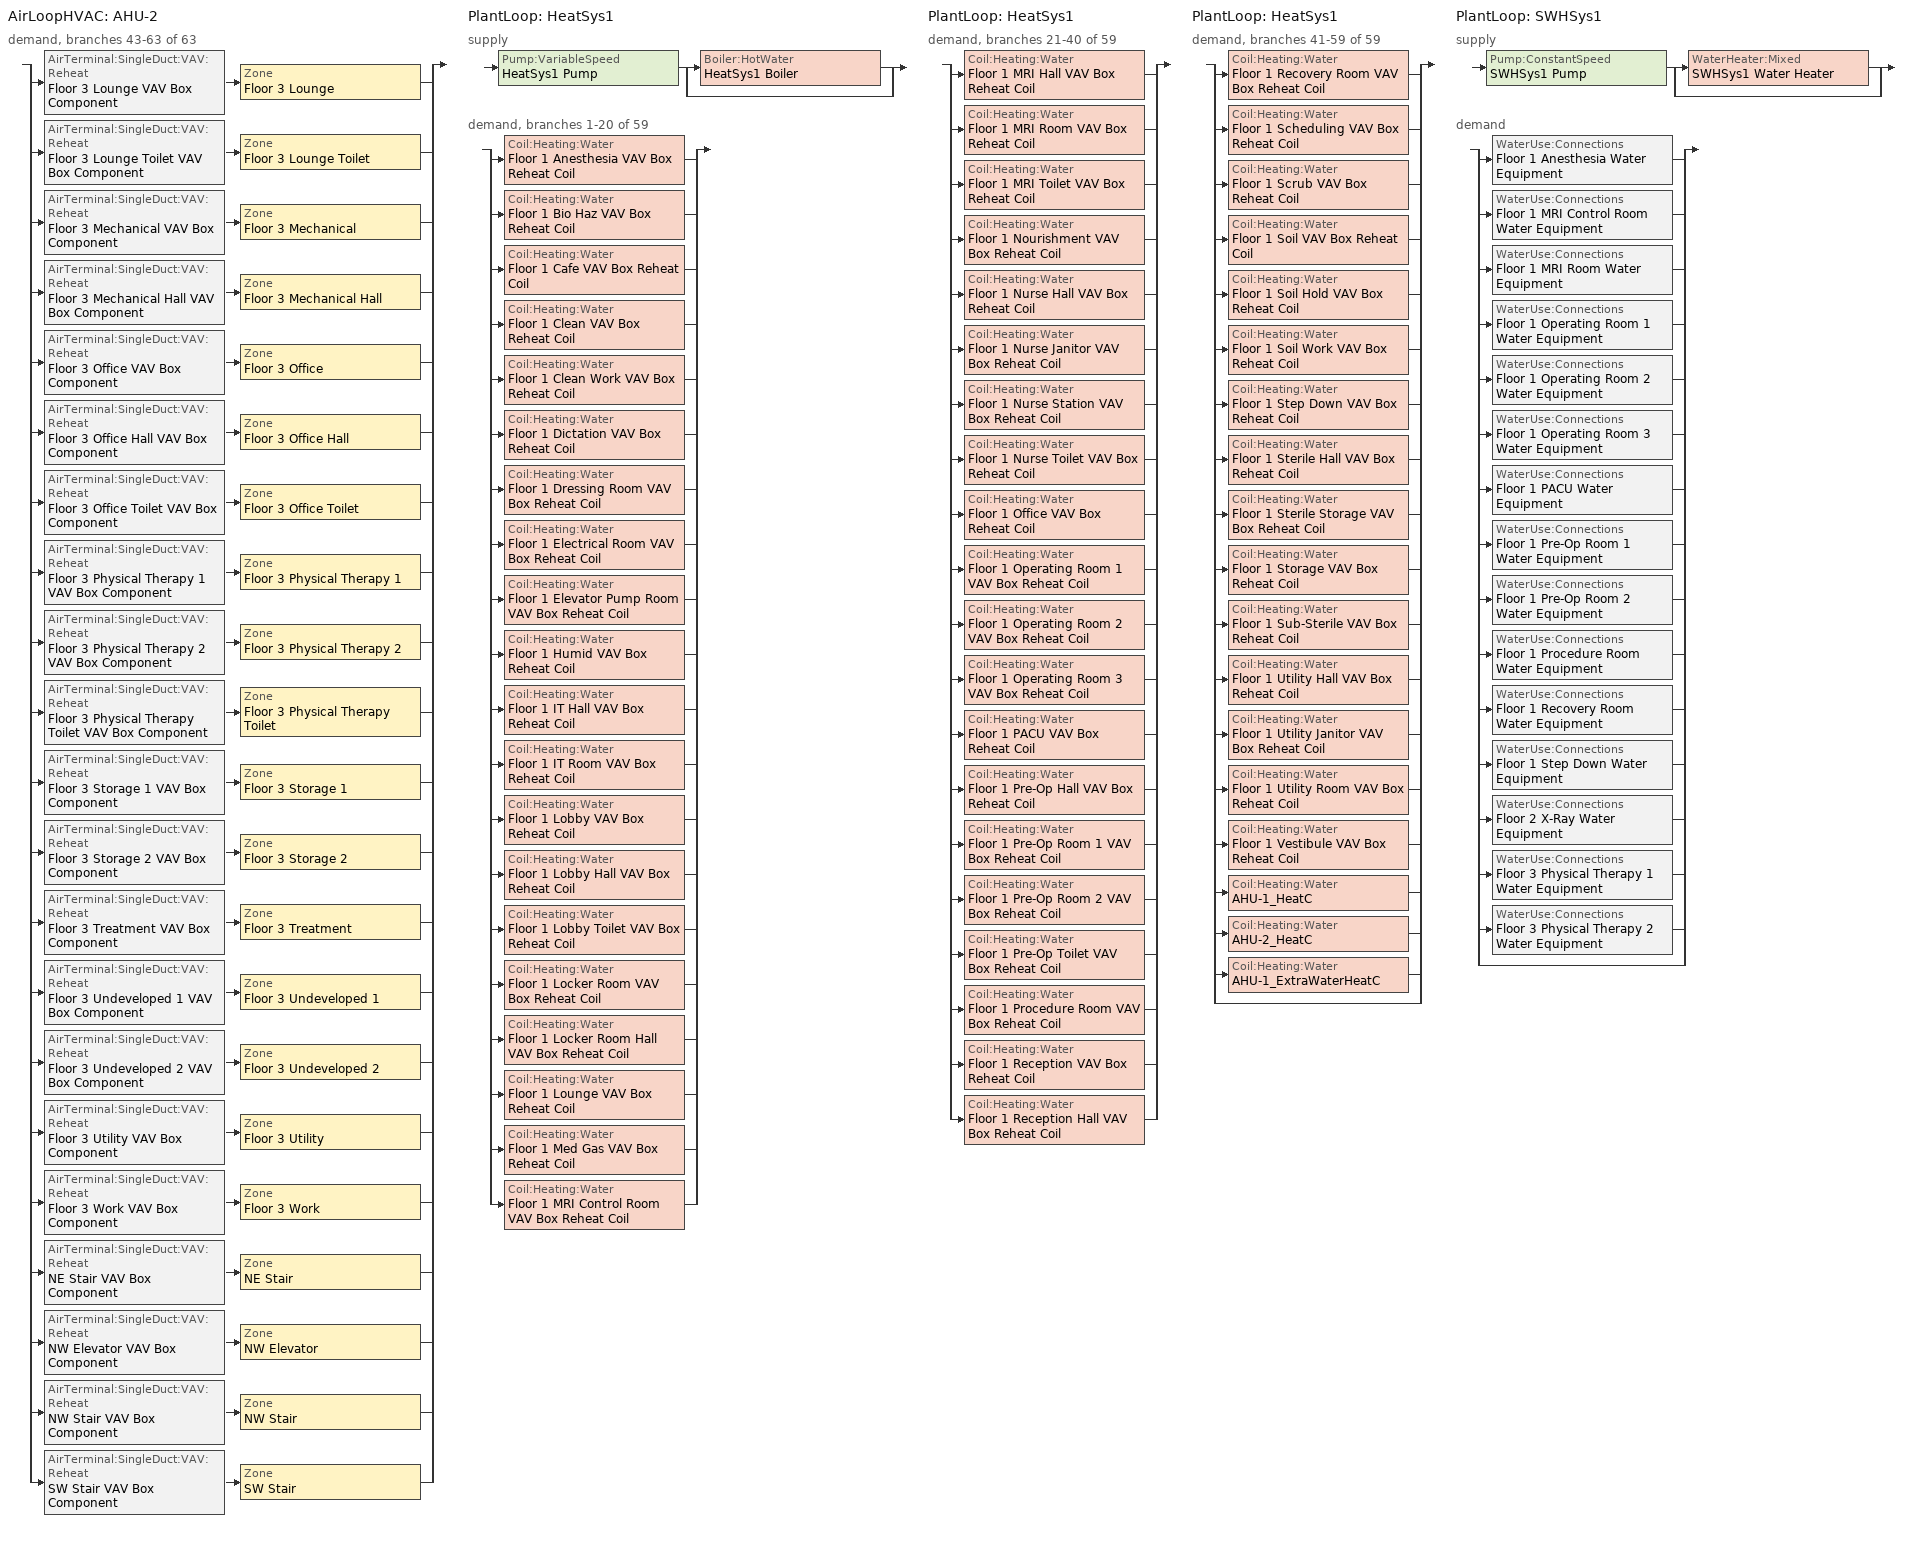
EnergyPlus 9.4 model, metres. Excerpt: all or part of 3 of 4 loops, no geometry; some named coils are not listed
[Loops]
AirLoopHVAC 'AHU-2'
 demand, branches 43-63 of 63: split
  | AirTerminal:SingleDuct:VAV:Reheat 'Floor 3 Lounge VAV Box Component' > Zone 'Floor 3 Lounge'
  | AirTerminal:SingleDuct:VAV:Reheat 'Floor 3 Lounge Toilet VAV Box Component' > Zone 'Floor 3 Lounge Toilet'
  | AirTerminal:SingleDuct:VAV:Reheat 'Floor 3 Mechanical VAV Box Component' > Zone 'Floor 3 Mechanical'
  | AirTerminal:SingleDuct:VAV:Reheat 'Floor 3 Mechanical Hall VAV Box Component' > Zone 'Floor 3 Mechanical Hall'
  | AirTerminal:SingleDuct:VAV:Reheat 'Floor 3 Office VAV Box Component' > Zone 'Floor 3 Office'
  | AirTerminal:SingleDuct:VAV:Reheat 'Floor 3 Office Hall VAV Box Component' > Zone 'Floor 3 Office Hall'
  | AirTerminal:SingleDuct:VAV:Reheat 'Floor 3 Office Toilet VAV Box Component' > Zone 'Floor 3 Office Toilet'
  | AirTerminal:SingleDuct:VAV:Reheat 'Floor 3 Physical Therapy 1 VAV Box Component' > Zone 'Floor 3 Physical Therapy 1'
  | AirTerminal:SingleDuct:VAV:Reheat 'Floor 3 Physical Therapy 2 VAV Box Component' > Zone 'Floor 3 Physical Therapy 2'
  | AirTerminal:SingleDuct:VAV:Reheat 'Floor 3 Physical Therapy Toilet VAV Box Component' > Zone 'Floor 3 Physical Therapy Toilet'
  | AirTerminal:SingleDuct:VAV:Reheat 'Floor 3 Storage 1 VAV Box Component' > Zone 'Floor 3 Storage 1'
  | AirTerminal:SingleDuct:VAV:Reheat 'Floor 3 Storage 2 VAV Box Component' > Zone 'Floor 3 Storage 2'
  | AirTerminal:SingleDuct:VAV:Reheat 'Floor 3 Treatment VAV Box Component' > Zone 'Floor 3 Treatment'
  | AirTerminal:SingleDuct:VAV:Reheat 'Floor 3 Undeveloped 1 VAV Box Component' > Zone 'Floor 3 Undeveloped 1'
  | AirTerminal:SingleDuct:VAV:Reheat 'Floor 3 Undeveloped 2 VAV Box Component' > Zone 'Floor 3 Undeveloped 2'
  | AirTerminal:SingleDuct:VAV:Reheat 'Floor 3 Utility VAV Box Component' > Zone 'Floor 3 Utility'
  | AirTerminal:SingleDuct:VAV:Reheat 'Floor 3 Work VAV Box Component' > Zone 'Floor 3 Work'
  | AirTerminal:SingleDuct:VAV:Reheat 'NE Stair VAV Box Component' > Zone 'NE Stair'
  | AirTerminal:SingleDuct:VAV:Reheat 'NW Elevator VAV Box Component' > Zone 'NW Elevator'
  | AirTerminal:SingleDuct:VAV:Reheat 'NW Stair VAV Box Component' > Zone 'NW Stair'
  | AirTerminal:SingleDuct:VAV:Reheat 'SW Stair VAV Box Component' > Zone 'SW Stair'
PlantLoop 'HeatSys1'
 supply: Pump:VariableSpeed 'HeatSys1 Pump' > split
  | Boiler:HotWater 'HeatSys1 Boiler'
  | bypass
 demand, branches 1-20 of 59: split
  | Coil:Heating:Water 'Floor 1 Anesthesia VAV Box Reheat Coil'
  | Coil:Heating:Water 'Floor 1 Bio Haz VAV Box Reheat Coil'
  | Coil:Heating:Water 'Floor 1 Cafe VAV Box Reheat Coil'
  | Coil:Heating:Water 'Floor 1 Clean VAV Box Reheat Coil'
  | Coil:Heating:Water 'Floor 1 Clean Work VAV Box Reheat Coil'
  | Coil:Heating:Water 'Floor 1 Dictation VAV Box Reheat Coil'
  | Coil:Heating:Water 'Floor 1 Dressing Room VAV Box Reheat Coil'
  | Coil:Heating:Water 'Floor 1 Electrical Room VAV Box Reheat Coil'
  | Coil:Heating:Water 'Floor 1 Elevator Pump Room VAV Box Reheat Coil'
  | Coil:Heating:Water 'Floor 1 Humid VAV Box Reheat Coil'
  | Coil:Heating:Water 'Floor 1 IT Hall VAV Box Reheat Coil'
  | Coil:Heating:Water 'Floor 1 IT Room VAV Box Reheat Coil'
  | Coil:Heating:Water 'Floor 1 Lobby VAV Box Reheat Coil'
  | Coil:Heating:Water 'Floor 1 Lobby Hall VAV Box Reheat Coil'
  | Coil:Heating:Water 'Floor 1 Lobby Toilet VAV Box Reheat Coil'
  | Coil:Heating:Water 'Floor 1 Locker Room VAV Box Reheat Coil'
  | Coil:Heating:Water 'Floor 1 Locker Room Hall VAV Box Reheat Coil'
  | Coil:Heating:Water 'Floor 1 Lounge VAV Box Reheat Coil'
  | Coil:Heating:Water 'Floor 1 Med Gas VAV Box Reheat Coil'
  | Coil:Heating:Water 'Floor 1 MRI Control Room VAV Box Reheat Coil'
PlantLoop 'HeatSys1'
 demand, branches 21-40 of 59: split
  | Coil:Heating:Water 'Floor 1 MRI Hall VAV Box Reheat Coil'
  | Coil:Heating:Water 'Floor 1 MRI Room VAV Box Reheat Coil'
  | Coil:Heating:Water 'Floor 1 MRI Toilet VAV Box Reheat Coil'
  | Coil:Heating:Water 'Floor 1 Nourishment VAV Box Reheat Coil'
  | Coil:Heating:Water 'Floor 1 Nurse Hall VAV Box Reheat Coil'
  | Coil:Heating:Water 'Floor 1 Nurse Janitor VAV Box Reheat Coil'
  | Coil:Heating:Water 'Floor 1 Nurse Station VAV Box Reheat Coil'
  | Coil:Heating:Water 'Floor 1 Nurse Toilet VAV Box Reheat Coil'
  | Coil:Heating:Water 'Floor 1 Office VAV Box Reheat Coil'
  | Coil:Heating:Water 'Floor 1 Operating Room 1 VAV Box Reheat Coil'
  | Coil:Heating:Water 'Floor 1 Operating Room 2 VAV Box Reheat Coil'
  | Coil:Heating:Water 'Floor 1 Operating Room 3 VAV Box Reheat Coil'
  | Coil:Heating:Water 'Floor 1 PACU VAV Box Reheat Coil'
  | Coil:Heating:Water 'Floor 1 Pre-Op Hall VAV Box Reheat Coil'
  | Coil:Heating:Water 'Floor 1 Pre-Op Room 1 VAV Box Reheat Coil'
  | Coil:Heating:Water 'Floor 1 Pre-Op Room 2 VAV Box Reheat Coil'
  | Coil:Heating:Water 'Floor 1 Pre-Op Toilet VAV Box Reheat Coil'
  | Coil:Heating:Water 'Floor 1 Procedure Room VAV Box Reheat Coil'
  | Coil:Heating:Water 'Floor 1 Reception VAV Box Reheat Coil'
  | Coil:Heating:Water 'Floor 1 Reception Hall VAV Box Reheat Coil'
PlantLoop 'HeatSys1'
 demand, branches 41-59 of 59: split
  | Coil:Heating:Water 'Floor 1 Recovery Room VAV Box Reheat Coil'
  | Coil:Heating:Water 'Floor 1 Scheduling VAV Box Reheat Coil'
  | Coil:Heating:Water 'Floor 1 Scrub VAV Box Reheat Coil'
  | Coil:Heating:Water 'Floor 1 Soil VAV Box Reheat Coil'
  | Coil:Heating:Water 'Floor 1 Soil Hold VAV Box Reheat Coil'
  | Coil:Heating:Water 'Floor 1 Soil Work VAV Box Reheat Coil'
  | Coil:Heating:Water 'Floor 1 Step Down VAV Box Reheat Coil'
  | Coil:Heating:Water 'Floor 1 Sterile Hall VAV Box Reheat Coil'
  | Coil:Heating:Water 'Floor 1 Sterile Storage VAV Box Reheat Coil'
  | Coil:Heating:Water 'Floor 1 Storage VAV Box Reheat Coil'
  | Coil:Heating:Water 'Floor 1 Sub-Sterile VAV Box Reheat Coil'
  | Coil:Heating:Water 'Floor 1 Utility Hall VAV Box Reheat Coil'
  | Coil:Heating:Water 'Floor 1 Utility Janitor VAV Box Reheat Coil'
  | Coil:Heating:Water 'Floor 1 Utility Room VAV Box Reheat Coil'
  | Coil:Heating:Water 'Floor 1 Vestibule VAV Box Reheat Coil'
  | Coil:Heating:Water 'AHU-1_HeatC'
  | Coil:Heating:Water 'AHU-2_HeatC'
  | Coil:Heating:Water 'AHU-1_ExtraWaterHeatC'
  | bypass
PlantLoop 'SWHSys1'
 supply: Pump:ConstantSpeed 'SWHSys1 Pump' > split
  | WaterHeater:Mixed 'SWHSys1 Water Heater'
  | bypass
 demand: split
  | WaterUse:Connections 'Floor 1 Anesthesia Water Equipment'
  | WaterUse:Connections 'Floor 1 MRI Control Room Water Equipment'
  | WaterUse:Connections 'Floor 1 MRI Room Water Equipment'
  | WaterUse:Connections 'Floor 1 Operating Room 1 Water Equipment'
  | WaterUse:Connections 'Floor 1 Operating Room 2 Water Equipment'
  | WaterUse:Connections 'Floor 1 Operating Room 3 Water Equipment'
  | WaterUse:Connections 'Floor 1 PACU Water Equipment'
  | WaterUse:Connections 'Floor 1 Pre-Op Room 1 Water Equipment'
  | WaterUse:Connections 'Floor 1 Pre-Op Room 2 Water Equipment'
  | WaterUse:Connections 'Floor 1 Procedure Room Water Equipment'
  | WaterUse:Connections 'Floor 1 Recovery Room Water Equipment'
  | WaterUse:Connections 'Floor 1 Step Down Water Equipment'
  | WaterUse:Connections 'Floor 2 X-Ray Water Equipment'
  | WaterUse:Connections 'Floor 3 Physical Therapy 1 Water Equipment'
  | WaterUse:Connections 'Floor 3 Physical Therapy 2 Water Equipment'
  | bypass
[AirTerminal:SingleDuct:VAV:Reheat] Availability schedule=ALWAYS_ON; Convergence tolerance=0.001; Damper heating action=ReverseWithLimits; Maximum air flow rate=Autosize; Maximum flow fraction during reheat=0.5; Maximum hot water or steam flow rate=Autosize; Maximum reheat air temperature=40; Minimum hot water or steam flow rate=0; Zone minimum air flow input method=Constant
Name | Constant minimum air flow fraction | Reheat coil
Floor 3 Lounge Toilet VAV Box Component | 1 | Floor 3 Lounge Toilet VAV Box Reheat Coil
Floor 3 Lounge VAV Box Component | 0.2 | Floor 3 Lounge VAV Box Reheat Coil
Floor 3 Mechanical Hall VAV Box Component | 0.2 | Floor 3 Mechanical Hall VAV Box Reheat Coil
Floor 3 Mechanical VAV Box Component | 0.2 | Floor 3 Mechanical VAV Box Reheat Coil
Floor 3 Office Hall VAV Box Component | 0.2 | Floor 3 Office Hall VAV Box Reheat Coil
Floor 3 Office Toilet VAV Box Component | 1 | Floor 3 Office Toilet VAV Box Reheat Coil
Floor 3 Office VAV Box Component | 0.211197 | Floor 3 Office VAV Box Reheat Coil
Floor 3 Physical Therapy 1 VAV Box Component | 0.69 | Floor 3 Physical Therapy 1 VAV Box Reheat Coil
Floor 3 Physical Therapy 2 VAV Box Component | 0.83 | Floor 3 Physical Therapy 2 VAV Box Reheat Coil
Floor 3 Physical Therapy Toilet VAV Box Component | 1 | Floor 3 Physical Therapy Toilet VAV Box Reheat Coil
Floor 3 Storage 1 VAV Box Component | 1 | Floor 3 Storage 1 VAV Box Reheat Coil
Floor 3 Storage 2 VAV Box Component | 0.313035 | Floor 3 Storage 2 VAV Box Reheat Coil
Floor 3 Treatment VAV Box Component | 0.81 | Floor 3 Treatment VAV Box Reheat Coil
Floor 3 Undeveloped 1 VAV Box Component | 0.253784 | Floor 3 Undeveloped 1 VAV Box Reheat Coil
Floor 3 Undeveloped 2 VAV Box Component | 0.2515 | Floor 3 Undeveloped 2 VAV Box Reheat Coil
Floor 3 Utility VAV Box Component | 0.473626 | Floor 3 Utility VAV Box Reheat Coil
Floor 3 Work VAV Box Component | 0.2 | Floor 3 Work VAV Box Reheat Coil
NE Stair VAV Box Component | 0.2 | NE Stair VAV Box Reheat Coil
NW Elevator VAV Box Component | 0.2 | NW Elevator VAV Box Reheat Coil
NW Stair VAV Box Component | 0.2 | NW Stair VAV Box Reheat Coil
SW Stair VAV Box Component | 0.2 | SW Stair VAV Box Reheat Coil
[Boiler:HotWater]
HeatSys1 Boiler: Boiler flow mode=LeavingSetpointModulated; Design water flow rate=Autosize; Efficiency curve temperature evaluation variable=LeavingBoiler; Fuel type=NaturalGas; Maximum part load ratio=1.2; Minimum part load ratio=0; Nominal capacity=84500.5; Nominal thermal efficiency=0.82; Normalized boiler efficiency curve=HeatSys1 Boiler Non-Condensing Boiler Curve; Optimum part load ratio=1; Parasitic electric load=0; Sizing factor=0.3; Water outlet upper temperature limit=95
[Coil:Heating:Electric] Availability schedule=ALWAYS_ON; Efficiency=1; Nominal capacity=Autosize
Floor 3 Lounge Toilet VAV Box Reheat Coil; Floor 3 Lounge VAV Box Reheat Coil; Floor 3 Mechanical Hall VAV Box Reheat Coil; Floor 3 Mechanical VAV Box Reheat Coil; Floor 3 Office Hall VAV Box Reheat Coil; Floor 3 Office Toilet VAV Box Reheat Coil; Floor 3 Office VAV Box Reheat Coil; Floor 3 Physical Therapy 1 VAV Box Reheat Coil; Floor 3 Physical Therapy 2 VAV Box Reheat Coil; Floor 3 Physical Therapy Toilet VAV Box Reheat Coil; Floor 3 Storage 1 VAV Box Reheat Coil; Floor 3 Storage 2 VAV Box Reheat Coil; Floor 3 Treatment VAV Box Reheat Coil; Floor 3 Undeveloped 1 VAV Box Reheat Coil; Floor 3 Undeveloped 2 VAV Box Reheat Coil; Floor 3 Utility VAV Box Reheat Coil; Floor 3 Work VAV Box Reheat Coil; NE Stair VAV Box Reheat Coil; NW Elevator VAV Box Reheat Coil; NW Stair VAV Box Reheat Coil; SW Stair VAV Box Reheat Coil
[Coil:Heating:Water] Availability schedule=ALWAYS_ON; Maximum water flow rate=Autosize; Performance input method=UFactorTimesAreaAndDesignWaterFlowRate; Rated capacity=Autosize; Rated inlet air temperature=16.6; Rated inlet water temperature=82.2; Rated outlet air temperature=32.2; Rated outlet water temperature=71.1; U factor times area value=Autosize
Floor 1 Anesthesia VAV Box Reheat Coil; Floor 1 Bio Haz VAV Box Reheat Coil; Floor 1 Cafe VAV Box Reheat Coil; Floor 1 Clean VAV Box Reheat Coil; Floor 1 Clean Work VAV Box Reheat Coil; Floor 1 Dictation VAV Box Reheat Coil; Floor 1 Dressing Room VAV Box Reheat Coil; Floor 1 Electrical Room VAV Box Reheat Coil; Floor 1 Elevator Pump Room VAV Box Reheat Coil; Floor 1 Humid VAV Box Reheat Coil; Floor 1 IT Hall VAV Box Reheat Coil; Floor 1 IT Room VAV Box Reheat Coil; Floor 1 Lobby Hall VAV Box Reheat Coil; Floor 1 Lobby Toilet VAV Box Reheat Coil; Floor 1 Lobby VAV Box Reheat Coil; Floor 1 Locker Room Hall VAV Box Reheat Coil; Floor 1 Locker Room VAV Box Reheat Coil; Floor 1 Lounge VAV Box Reheat Coil; Floor 1 MRI Control Room VAV Box Reheat Coil; Floor 1 MRI Hall VAV Box Reheat Coil; Floor 1 MRI Room VAV Box Reheat Coil; Floor 1 MRI Toilet VAV Box Reheat Coil; Floor 1 Med Gas VAV Box Reheat Coil; Floor 1 Nourishment VAV Box Reheat Coil; Floor 1 Nurse Hall VAV Box Reheat Coil; Floor 1 Nurse Janitor VAV Box Reheat Coil; Floor 1 Nurse Station VAV Box Reheat Coil; Floor 1 Nurse Toilet VAV Box Reheat Coil; Floor 1 Office VAV Box Reheat Coil; Floor 1 Operating Room 1 VAV Box Reheat Coil; Floor 1 Operating Room 2 VAV Box Reheat Coil; Floor 1 Operating Room 3 VAV Box Reheat Coil; Floor 1 PACU VAV Box Reheat Coil; Floor 1 Pre-Op Hall VAV Box Reheat Coil; Floor 1 Pre-Op Room 1 VAV Box Reheat Coil; Floor 1 Pre-Op Room 2 VAV Box Reheat Coil; Floor 1 Pre-Op Toilet VAV Box Reheat Coil; Floor 1 Procedure Room VAV Box Reheat Coil; Floor 1 Reception Hall VAV Box Reheat Coil; Floor 1 Reception VAV Box Reheat Coil; Floor 1 Recovery Room VAV Box Reheat Coil; Floor 1 Scheduling VAV Box Reheat Coil; Floor 1 Scrub VAV Box Reheat Coil; Floor 1 Soil Hold VAV Box Reheat Coil; Floor 1 Soil VAV Box Reheat Coil; Floor 1 Soil Work VAV Box Reheat Coil; Floor 1 Step Down VAV Box Reheat Coil; Floor 1 Sterile Hall VAV Box Reheat Coil; Floor 1 Sterile Storage VAV Box Reheat Coil; Floor 1 Storage VAV Box Reheat Coil; Floor 1 Sub-Sterile VAV Box Reheat Coil; Floor 1 Utility Hall VAV Box Reheat Coil; Floor 1 Utility Janitor VAV Box Reheat Coil; Floor 1 Utility Room VAV Box Reheat Coil; Floor 1 Vestibule VAV Box Reheat Coil
[DesignSpecification:OutdoorAir] Outdoor air flow per person=0; Outdoor air method=Flow/Area
Name | Outdoor air flow per zone floor area | Outdoor air flow per zone
SZ DSOA Floor 3 Lounge | 0.000685757
SZ DSOA Floor 3 Lounge Toilet; SZ DSOA Floor 3 Mechanical; SZ DSOA Floor 3 Office Toilet; SZ DSOA Floor 3 Physical Therapy Toilet | 0
SZ DSOA Floor 3 Mechanical Hall; SZ DSOA Floor 3 Office Hall; SZ DSOA NE Stair; SZ DSOA NW Stair | 0.000304781
SZ DSOA Floor 3 Office; SZ DSOA Floor 3 Work | 0.000431773
SZ DSOA Floor 3 Physical Therapy 1; SZ DSOA Floor 3 Physical Therapy 2; SZ DSOA Floor 3 Treatment | 0.00152391
SZ DSOA Floor 3 Storage 1; SZ DSOA Floor 3 Storage 2; SZ DSOA Floor 3 Undeveloped 1; SZ DSOA Floor 3 Undeveloped 2; SZ DSOA Floor 3 Utility | 0.000609562
SZ DSOA NW Elevator | 0.000304781 | 0.00396696
SZ DSOA SW Stair | 0.000304781 | 0
[EnergyManagementSystem:Sensor]
BoilerPLR: Output variable or output meter index key=HeatSys1 Boiler; Output variable or output meter=Boiler Part Load Ratio
[Fan:ZoneExhaust] Availability schedule=BLDG_OA_SCH; Balanced exhaust fraction schedule=AHU_2 Balanced Exhaust Fraction Schedule; End use subcategory=Zone Exhaust Fans; Fan total efficiency=0.31; Pressure rise=249.1
Name | Maximum flow rate
Floor 3 Lounge Toilet Exhaust Fan | 0.151014
Floor 3 Office Toilet Exhaust Fan | 0.0424726
Floor 3 Physical Therapy Toilet Exhaust Fan | 0.0660685
[PlantEquipmentList]
HeatSys1 Equipment List: HeatSys1 Boiler, Boiler:HotWater
SWHSys1 Equipment List: SWHSys1 Water Heater, WaterHeater:Mixed
[PlantEquipmentOperation:HeatingLoad] Load range 1 lower limit=0; Load range 1 upper limit=1000000000000000
Name | Range 1 equipment list
HeatSys1 Operation Scheme | HeatSys1 Equipment List
SWHSys1 Operation Scheme | SWHSys1 Equipment List
[PlantEquipmentOperationSchemes] Control scheme 1 schedule=PlantOnSched
Name | Control scheme 1
HeatSys1 Loop Operation Scheme List | HeatSys1 Operation Scheme
SWHSys1 Loop Operation Scheme List | SWHSys1 Operation Scheme
[PlantLoop] Fluid type=Water; Load distribution scheme=Optimal; Maximum loop flow rate=Autosize; Minimum loop flow rate=0; Minimum loop temperature=10; Plant loop volume=Autocalculate
Name | Maximum loop temperature | Plant equipment operation scheme
HeatSys1 | 100 | HeatSys1 Loop Operation Scheme List
SWHSys1 | 60 | SWHSys1 Loop Operation Scheme List
[Pump:ConstantSpeed]
SWHSys1 Pump: Design flow rate=Autosize; Design power consumption=Autosize; Design pump head=29891; Fraction of motor inefficiencies to fluid stream=0; Motor efficiency=0.3; Pump control type=Intermittent
[Pump:VariableSpeed]
HeatSys1 Pump: Design maximum flow rate=Autosize; Design minimum flow rate=0; Design power consumption=Autosize; Design pump head=179352; Fraction of motor inefficiencies to fluid stream=0; Motor efficiency=0.9; Pump control type=Intermittent; Coefficient 1 of the part load performance curve=0; Coefficient 2 of the part load performance curve=3.2485; Coefficient 3 of the part load performance curve=-4.7443; Coefficient 4 of the part load performance curve=2.5295
[SetpointManager:Scheduled] Control variable=Temperature
Name | Schedule | Setpoint node or nodelist
HeatSys1 Boiler Setpoint Manager | HeatSys1 Loop Setpoint Sched | HeatSys1 Supply Equipment Outlet Node
HeatSys1 Loop Setpoint Manager | HeatSys1 Loop Setpoint Sched | HeatSys1 Supply Outlet Node
SWHSys1 Loop Setpoint Manager | SWHSys1-Loop-Temp-Schedule | SWHSys1 Supply Outlet Node
[Sizing:Plant] Loop type=Heating
Name | Design loop exit temperature | Loop design temperature difference
SWHSys1 | 60 | 5
HeatSys1 | 82.2 | 11.1
[Sizing:Zone] Account for dedicated outdoor air system=No; Cooling minimum air flow fraction=0; Dedicated outdoor air high setpoint temperature for design=Autosize; Dedicated outdoor air low setpoint temperature for design=Autosize; Dedicated outdoor air system control strategy=NeutralSupplyAir; Heating design air flow method=DesignDay; Heating design air flow rate=0; Zone cooling design supply air humidity ratio=0.007; Zone cooling design supply air temperature=12.8; Zone cooling design supply air temperature input method=SupplyAirTemperature; Zone heating design supply air humidity ratio=0.008; Zone heating design supply air temperature=40; Zone heating design supply air temperature input method=SupplyAirTemperature
Name | Cooling design air flow method | Design specification outdoor air object | Cooling minimum air flow per zone floor area
Floor 3 Lounge | DesignDay | SZ DSOA Floor 3 Lounge
Floor 3 Lounge Toilet | DesignDayWithLimit | SZ DSOA Floor 3 Lounge Toilet | 0
Floor 3 Mechanical | DesignDay | SZ DSOA Floor 3 Mechanical
Floor 3 Mechanical Hall | DesignDay | SZ DSOA Floor 3 Mechanical Hall
Floor 3 Office | DesignDay | SZ DSOA Floor 3 Office
Floor 3 Office Hall | DesignDay | SZ DSOA Floor 3 Office Hall
Floor 3 Office Toilet | DesignDayWithLimit | SZ DSOA Floor 3 Office Toilet | 0
Floor 3 Physical Therapy 1 | DesignDayWithLimit | SZ DSOA Floor 3 Physical Therapy 1 | 0.00507968
Floor 3 Physical Therapy 2 | DesignDayWithLimit | SZ DSOA Floor 3 Physical Therapy 2 | 0.00507968
Floor 3 Physical Therapy Toilet | DesignDayWithLimit | SZ DSOA Floor 3 Physical Therapy Toilet | 0
Floor 3 Storage 1 | DesignDay | SZ DSOA Floor 3 Storage 1
Floor 3 Storage 2 | DesignDay | SZ DSOA Floor 3 Storage 2
Floor 3 Treatment | DesignDayWithLimit | SZ DSOA Floor 3 Treatment | 0.00507968
Floor 3 Undeveloped 1 | DesignDay | SZ DSOA Floor 3 Undeveloped 1
Floor 3 Undeveloped 2 | DesignDay | SZ DSOA Floor 3 Undeveloped 2
Floor 3 Utility | DesignDay | SZ DSOA Floor 3 Utility
Floor 3 Work | DesignDay | SZ DSOA Floor 3 Work
NE Stair | DesignDay | SZ DSOA NE Stair
NW Elevator | DesignDay | SZ DSOA NW Elevator
NW Stair | DesignDay | SZ DSOA NW Stair
SW Stair | DesignDay | SZ DSOA SW Stair
[ThermostatSetpoint:DualSetpoint] Cooling setpoint temperature schedule=CLGSETP_SCH_YES_OPTIMUM; Heating setpoint temperature schedule=HTGSETP_SCH_YES_OPTIMUM
Floor 3 Lounge DualSPSched; Floor 3 Lounge Toilet DualSPSched; Floor 3 Mechanical DualSPSched; Floor 3 Mechanical Hall DualSPSched; Floor 3 Office DualSPSched; Floor 3 Office Hall DualSPSched; Floor 3 Office Toilet DualSPSched; Floor 3 Physical Therapy 1 DualSPSched; Floor 3 Physical Therapy 2 DualSPSched; Floor 3 Physical Therapy Toilet DualSPSched; Floor 3 Storage 1 DualSPSched; Floor 3 Storage 2 DualSPSched; Floor 3 Treatment DualSPSched; Floor 3 Undeveloped 1 DualSPSched; Floor 3 Undeveloped 2 DualSPSched; Floor 3 Utility DualSPSched; Floor 3 Work DualSPSched; NE Stair DualSPSched; NW Elevator DualSPSched; NW Stair DualSPSched; SW Stair DualSPSched
[WaterHeater:Mixed]
SWHSys1 Water Heater: Ambient temperature indicator=Zone; Ambient temperature zone=Floor 3 Mechanical; Deadband temperature difference=2; Heater control type=Cycle; Heater fuel type=NaturalGas; Heater maximum capacity=58614.2; Heater thermal efficiency=0.805127; Indirect water heating recovery time=1.5; Maximum temperature limit=82.2222; Off cycle loss coefficient to ambient temperature=9.64329; Off cycle parasitic fuel consumption rate=6496.32; Off cycle parasitic fuel type=NaturalGas; Off cycle parasitic heat fraction to tank=0.8; On cycle loss coefficient to ambient temperature=9.64329; On cycle parasitic fuel consumption rate=6496.32; On cycle parasitic fuel type=NaturalGas; Setpoint temperature schedule=SWHSys1 Water Heater Setpoint Temperature Schedule Name; Source side design flow rate=Autosize; Source side effectiveness=1; Tank volume=0.757082; Use side design flow rate=Autosize; Use side effectiveness=1
[WaterUse:Connections]
Name | Water use equipment name 1
Floor 1 Anesthesia Water Equipment | Floor 1 Anesthesia Water Equipment
Floor 1 MRI Control Room Water Equipment | Floor 1 MRI Control Room Water Equipment
Floor 1 MRI Room Water Equipment | Floor 1 MRI Room Water Equipment
Floor 1 Operating Room 1 Water Equipment | Floor 1 Operating Room 1 Water Equipment
Floor 1 Operating Room 2 Water Equipment | Floor 1 Operating Room 2 Water Equipment
Floor 1 Operating Room 3 Water Equipment | Floor 1 Operating Room 3 Water Equipment
Floor 1 PACU Water Equipment | Floor 1 PACU Water Equipment
Floor 1 Pre-Op Room 1 Water Equipment | Floor 1 Pre-Op Room 1 Water Equipment
Floor 1 Pre-Op Room 2 Water Equipment | Floor 1 Pre-Op Room 2 Water Equipment
Floor 1 Procedure Room Water Equipment | Floor 1 Procedure Room Water Equipment
Floor 1 Recovery Room Water Equipment | Floor 1 Recovery Room Water Equipment
Floor 1 Step Down Water Equipment | Floor 1 Step Down Water Equipment
Floor 2 X-Ray Water Equipment | Floor 2 X-Ray Water Equipment
Floor 3 Physical Therapy 1 Water Equipment | Floor 3 Physical Therapy 1 Water Equipment
Floor 3 Physical Therapy 2 Water Equipment | Floor 3 Physical Therapy 2 Water Equipment
[WaterUse:Equipment] Flow rate fraction schedule=BLDG_SWH_SCH
Name | Zone | Hot water supply temperature schedule | Latent fraction schedule | Peak flow rate | Sensible fraction schedule | Target temperature schedule
Floor 1 Anesthesia Water Equipment | Floor 1 Anesthesia | Floor 1 Anesthesia Water Equipment Hot Supply Temp Sched | Floor 1 Anesthesia Water Equipment Latent fract sched | 2.11111e-06 | Floor 1 Anesthesia Water Equipment Sensible fract sched | Floor 1 Anesthesia Water Equipment Temp Sched
Floor 1 MRI Control Room Water Equipment | Floor 1 MRI Control Room | Floor 1 MRI Control Room Water Equipment Hot Supply Temp Sched | Floor 1 MRI Control Room Water Equipment Latent fract sched | 2.11111e-06 | Floor 1 MRI Control Room Water Equipment Sensible fract sched | Floor 1 MRI Control Room Water Equipment Temp Sched
Floor 1 MRI Room Water Equipment | Floor 1 MRI Room | Floor 1 MRI Room Water Equipment Hot Supply Temp Sched | Floor 1 MRI Room Water Equipment Latent fract sched | 2.11111e-06 | Floor 1 MRI Room Water Equipment Sensible fract sched | Floor 1 MRI Room Water Equipment Temp Sched
Floor 1 Operating Room 1 Water Equipment | Floor 1 Operating Room 1 | Floor 1 Operating Room 1 Water Equipment Hot Supply Temp Sched | Floor 1 Operating Room 1 Water Equipment Latent fract sched | 1.26111e-05 | Floor 1 Operating Room 1 Water Equipment Sensible fract sched | Floor 1 Operating Room 1 Water Equipment Temp Sched
Floor 1 Operating Room 2 Water Equipment | Floor 1 Operating Room 2 | Floor 1 Operating Room 2 Water Equipment Hot Supply Temp Sched | Floor 1 Operating Room 2 Water Equipment Latent fract sched | 1.26111e-05 | Floor 1 Operating Room 2 Water Equipment Sensible fract sched | Floor 1 Operating Room 2 Water Equipment Temp Sched
Floor 1 Operating Room 3 Water Equipment | Floor 1 Operating Room 3 | Floor 1 Operating Room 3 Water Equipment Hot Supply Temp Sched | Floor 1 Operating Room 3 Water Equipment Latent fract sched | 1.26111e-05 | Floor 1 Operating Room 3 Water Equipment Sensible fract sched | Floor 1 Operating Room 3 Water Equipment Temp Sched
Floor 1 PACU Water Equipment | Floor 1 PACU | Floor 1 PACU Water Equipment Hot Supply Temp Sched | Floor 1 PACU Water Equipment Latent fract sched | 2.11111e-06 | Floor 1 PACU Water Equipment Sensible fract sched | Floor 1 PACU Water Equipment Temp Sched
Floor 1 Pre-Op Room 1 Water Equipment | Floor 1 Pre-Op Room 1 | Floor 1 Pre-Op Room 1 Water Equipment Hot Supply Temp Sched | Floor 1 Pre-Op Room 1 Water Equipment Latent fract sched | 2.11111e-06 | Floor 1 Pre-Op Room 1 Water Equipment Sensible fract sched | Floor 1 Pre-Op Room 1 Water Equipment Temp Sched
Floor 1 Pre-Op Room 2 Water Equipment | Floor 1 Pre-Op Room 2 | Floor 1 Pre-Op Room 2 Water Equipment Hot Supply Temp Sched | Floor 1 Pre-Op Room 2 Water Equipment Latent fract sched | 2.11111e-06 | Floor 1 Pre-Op Room 2 Water Equipment Sensible fract sched | Floor 1 Pre-Op Room 2 Water Equipment Temp Sched
Floor 1 Procedure Room Water Equipment | Floor 1 Procedure Room | Floor 1 Procedure Room Water Equipment Hot Supply Temp Sched | Floor 1 Procedure Room Water Equipment Latent fract sched | 2.11111e-06 | Floor 1 Procedure Room Water Equipment Sensible fract sched | Floor 1 Procedure Room Water Equipment Temp Sched
Floor 1 Recovery Room Water Equipment | Floor 1 Recovery Room | Floor 1 Recovery Room Water Equipment Hot Supply Temp Sched | Floor 1 Recovery Room Water Equipment Latent fract sched | 2.11111e-06 | Floor 1 Recovery Room Water Equipment Sensible fract sched | Floor 1 Recovery Room Water Equipment Temp Sched
Floor 1 Step Down Water Equipment | Floor 1 Step Down | Floor 1 Step Down Water Equipment Hot Supply Temp Sched | Floor 1 Step Down Water Equipment Latent fract sched | 2.11111e-06 | Floor 1 Step Down Water Equipment Sensible fract sched | Floor 1 Step Down Water Equipment Temp Sched
Floor 2 X-Ray Water Equipment | Floor 2 X-Ray | Floor 2 X-Ray Water Equipment Hot Supply Temp Sched | Floor 2 X-Ray Water Equipment Latent fract sched | 2.11111e-06 | Floor 2 X-Ray Water Equipment Sensible fract sched | Floor 2 X-Ray Water Equipment Temp Sched
Floor 3 Physical Therapy 1 Water Equipment | Floor 3 Physical Therapy 1 | Floor 3 Physical Therapy 1 Water Equipment Hot Supply Temp Sched | Floor 3 Physical Therapy 1 Water Equipment Latent fract sched | 2.11111e-06 | Floor 3 Physical Therapy 1 Water Equipment Sensible fract sched | Floor 3 Physical Therapy 1 Water Equipment Temp Sched
Floor 3 Physical Therapy 2 Water Equipment | Floor 3 Physical Therapy 2 | Floor 3 Physical Therapy 2 Water Equipment Hot Supply Temp Sched | Floor 3 Physical Therapy 2 Water Equipment Latent fract sched | 2.11111e-06 | Floor 3 Physical Therapy 2 Water Equipment Sensible fract sched | Floor 3 Physical Therapy 2 Water Equipment Temp Sched
[ZoneControl:Thermostat] Control type schedule=Dual Zone Control Type Sched
Name | Zone or zonelist | Control 1
Floor 3 Lounge Thermostat | Floor 3 Lounge | Floor 3 Lounge DualSPSched
Floor 3 Lounge Toilet Thermostat | Floor 3 Lounge Toilet | Floor 3 Lounge Toilet DualSPSched
Floor 3 Mechanical Hall Thermostat | Floor 3 Mechanical Hall | Floor 3 Mechanical Hall DualSPSched
Floor 3 Mechanical Thermostat | Floor 3 Mechanical | Floor 3 Mechanical DualSPSched
Floor 3 Office Hall Thermostat | Floor 3 Office Hall | Floor 3 Office Hall DualSPSched
Floor 3 Office Thermostat | Floor 3 Office | Floor 3 Office DualSPSched
Floor 3 Office Toilet Thermostat | Floor 3 Office Toilet | Floor 3 Office Toilet DualSPSched
Floor 3 Physical Therapy 1 Thermostat | Floor 3 Physical Therapy 1 | Floor 3 Physical Therapy 1 DualSPSched
Floor 3 Physical Therapy 2 Thermostat | Floor 3 Physical Therapy 2 | Floor 3 Physical Therapy 2 DualSPSched
Floor 3 Physical Therapy Toilet Thermostat | Floor 3 Physical Therapy Toilet | Floor 3 Physical Therapy Toilet DualSPSched
Floor 3 Storage 1 Thermostat | Floor 3 Storage 1 | Floor 3 Storage 1 DualSPSched
Floor 3 Storage 2 Thermostat | Floor 3 Storage 2 | Floor 3 Storage 2 DualSPSched
Floor 3 Treatment Thermostat | Floor 3 Treatment | Floor 3 Treatment DualSPSched
Floor 3 Undeveloped 1 Thermostat | Floor 3 Undeveloped 1 | Floor 3 Undeveloped 1 DualSPSched
Floor 3 Undeveloped 2 Thermostat | Floor 3 Undeveloped 2 | Floor 3 Undeveloped 2 DualSPSched
Floor 3 Utility Thermostat | Floor 3 Utility | Floor 3 Utility DualSPSched
Floor 3 Work Thermostat | Floor 3 Work | Floor 3 Work DualSPSched
NE Stair Thermostat | NE Stair | NE Stair DualSPSched
NW Elevator Thermostat | NW Elevator | NW Elevator DualSPSched
NW Stair Thermostat | NW Stair | NW Stair DualSPSched
SW Stair Thermostat | SW Stair | SW Stair DualSPSched
[Zone equipment]
Floor 3 Lounge: Floor 3 Lounge VAV Box Component
Floor 3 Lounge Toilet: Floor 3 Lounge Toilet VAV Box Component, Floor 3 Lounge Toilet Exhaust Fan
Floor 3 Mechanical: Floor 3 Mechanical VAV Box Component
Floor 3 Mechanical Hall: Floor 3 Mechanical Hall VAV Box Component
Floor 3 Office: Floor 3 Office VAV Box Component
Floor 3 Office Hall: Floor 3 Office Hall VAV Box Component
Floor 3 Office Toilet: Floor 3 Office Toilet VAV Box Component, Floor 3 Office Toilet Exhaust Fan
Floor 3 Physical Therapy 1: Floor 3 Physical Therapy 1 VAV Box Component
Floor 3 Physical Therapy 2: Floor 3 Physical Therapy 2 VAV Box Component
Floor 3 Physical Therapy Toilet: Floor 3 Physical Therapy Toilet VAV Box Component, Floor 3 Physical Therapy Toilet Exhaust Fan
Floor 3 Storage 1: Floor 3 Storage 1 VAV Box Component
Floor 3 Storage 2: Floor 3 Storage 2 VAV Box Component
Floor 3 Treatment: Floor 3 Treatment VAV Box Component
Floor 3 Undeveloped 1: Floor 3 Undeveloped 1 VAV Box Component
Floor 3 Undeveloped 2: Floor 3 Undeveloped 2 VAV Box Component
Floor 3 Utility: Floor 3 Utility VAV Box Component
Floor 3 Work: Floor 3 Work VAV Box Component
NE Stair: NE Stair VAV Box Component
NW Elevator: NW Elevator VAV Box Component
NW Stair: NW Stair VAV Box Component
SW Stair: SW Stair VAV Box Component
[Curve:Cubic]
HeatSys1 Boiler Non-Condensing Boiler Curve: Maximum value of x=1; Minimum value of x=0.1; Coefficient1 constant=0.626428; Coefficient2 x=0.645644; Coefficient3 x 2=-0.777207; Coefficient4 x 3=0.313807
[Schedule:Compact]
AHU_2 Balanced Exhaust Fraction Schedule; BLDG_OA_SCH: Through: 12/31, For: Weekdays, Until: 06:00, 0, Until: 18:00, 1, Until: 24:00, 0, For: SummerDesignDay, Until: 06:00, 0, Until: 18:00, 1, Until: 24:00, 0, For: WinterDesignDay, Until: 06:00, 0, Until: 18:00, 1, Until: 24:00, 0, For: Saturday, Until: 06:00, 0, Until: 18:00, 1, Until: 24:00, 0, For: Sunday Holidays AllOtherDays, Until: 24:00, 0
ALWAYS_ON; PlantOnSched: Through: 12/31, For: AllDays, Until: 24:00, 1
BLDG_SWH_SCH: Through: 12/31, For: Weekdays SummerDesignDay, Until: 07:00, 0.01, Until: 08:00, 0.17, Until: 09:00, 0.58, Until: 10:00, 0.66, Until: 11:00, 0.78, Until: 12:00, 0.82, Until: 13:00, 0.71, Until: 14:00, 0.82, Until: 15:00, 0.78, Until: 16:00, 0.74, Until: 17:00, 0.63, Until: 18:00, 0.41, Until: 21:00, 0.18, Until: 22:00, 0.1, Until: 24:00, 0.01, For: Saturday WinterDesignDay, Until: 08:00, 0.01, Until: 09:00, 0.2, Until: 10:00, 0.28, Until: 12:00, 0.3, Until: 14:00, 0.24, Until: 17:00, 0.23, Until: 18:00, 0.1, Until: 24:00, 0.01, For: Sunday Holidays AllOtherDays, Until: 08:00, 0, Until: 17:00, 0.01, Until: 24:00, 0
CLGSETP_SCH_YES_OPTIMUM: Through: 12/31, For: Weekdays, Until: 05:00, 25, Until: 06:00, 23.9, Until: 07:00, 23.3, Until: 18:00, 22.2, Until: 24:00, 25, For: SummerDesignDay, Until: 05:00, 25, Until: 18:00, 22.2, Until: 24:00, 25, For: WinterDesignDay, Until: 07:00, 25, Until: 15:00, 22.2, Until: 24:00, 25, For: Saturdays, Until: 05:00, 25, Until: 06:00, 23.9, Until: 07:00, 23.3, Until: 15:00, 22.2, Until: 24:00, 25, For: Sunday Holidays AllOtherDays, Until: 24:00, 25
Dual Zone Control Type Sched: Through: 12/31, For: AllDays, Until: 24:00, 4
Floor 1 Anesthesia Water Equipment Hot Supply Temp Sched; Floor 1 MRI Control Room Water Equipment Hot Supply Temp Sched; Floor 1 MRI Room Water Equipment Hot Supply Temp Sched; Floor 1 Operating Room 1 Water Equipment Hot Supply Temp Sched; Floor 1 Operating Room 2 Water Equipment Hot Supply Temp Sched; Floor 1 Operating Room 3 Water Equipment Hot Supply Temp Sched; Floor 1 PACU Water Equipment Hot Supply Temp Sched; Floor 1 Pre-Op Room 1 Water Equipment Hot Supply Temp Sched; Floor 1 Pre-Op Room 2 Water Equipment Hot Supply Temp Sched; Floor 1 Procedure Room Water Equipment Hot Supply Temp Sched; Floor 1 Recovery Room Water Equipment Hot Supply Temp Sched; Floor 1 Step Down Water Equipment Hot Supply Temp Sched; Floor 2 X-Ray Water Equipment Hot Supply Temp Sched; Floor 3 Physical Therapy 1 Water Equipment Hot Supply Temp Sched; Floor 3 Physical Therapy 2 Water Equipment Hot Supply Temp Sched: Through: 12/31, For: AllDays, Until: 24:00, 55
Floor 1 Anesthesia Water Equipment Latent fract sched; Floor 1 MRI Control Room Water Equipment Latent fract sched; Floor 1 MRI Room Water Equipment Latent fract sched; Floor 1 Operating Room 1 Water Equipment Latent fract sched; Floor 1 Operating Room 2 Water Equipment Latent fract sched; Floor 1 Operating Room 3 Water Equipment Latent fract sched; Floor 1 PACU Water Equipment Latent fract sched; Floor 1 Pre-Op Room 1 Water Equipment Latent fract sched; Floor 1 Pre-Op Room 2 Water Equipment Latent fract sched; Floor 1 Procedure Room Water Equipment Latent fract sched; Floor 1 Recovery Room Water Equipment Latent fract sched; Floor 1 Step Down Water Equipment Latent fract sched; Floor 2 X-Ray Water Equipment Latent fract sched; Floor 3 Physical Therapy 1 Water Equipment Latent fract sched; Floor 3 Physical Therapy 2 Water Equipment Latent fract sched: Through: 12/31, For: AllDays, Until: 24:00, 0.05
Floor 1 Anesthesia Water Equipment Sensible fract sched; Floor 1 MRI Control Room Water Equipment Sensible fract sched; Floor 1 MRI Room Water Equipment Sensible fract sched; Floor 1 Operating Room 1 Water Equipment Sensible fract sched; Floor 1 Operating Room 2 Water Equipment Sensible fract sched; Floor 1 Operating Room 3 Water Equipment Sensible fract sched; Floor 1 PACU Water Equipment Sensible fract sched; Floor 1 Pre-Op Room 1 Water Equipment Sensible fract sched; Floor 1 Pre-Op Room 2 Water Equipment Sensible fract sched; Floor 1 Procedure Room Water Equipment Sensible fract sched; Floor 1 Recovery Room Water Equipment Sensible fract sched; Floor 1 Step Down Water Equipment Sensible fract sched; Floor 2 X-Ray Water Equipment Sensible fract sched; Floor 3 Physical Therapy 1 Water Equipment Sensible fract sched; Floor 3 Physical Therapy 2 Water Equipment Sensible fract sched: Through: 12/31, For: AllDays, Until: 24:00, 0.2
Floor 1 Anesthesia Water Equipment Temp Sched; Floor 1 MRI Control Room Water Equipment Temp Sched; Floor 1 MRI Room Water Equipment Temp Sched; Floor 1 Operating Room 1 Water Equipment Temp Sched; Floor 1 Operating Room 2 Water Equipment Temp Sched; Floor 1 Operating Room 3 Water Equipment Temp Sched; Floor 1 PACU Water Equipment Temp Sched; Floor 1 Pre-Op Room 1 Water Equipment Temp Sched; Floor 1 Pre-Op Room 2 Water Equipment Temp Sched; Floor 1 Procedure Room Water Equipment Temp Sched; Floor 1 Recovery Room Water Equipment Temp Sched; Floor 1 Step Down Water Equipment Temp Sched; Floor 2 X-Ray Water Equipment Temp Sched; Floor 3 Physical Therapy 1 Water Equipment Temp Sched; Floor 3 Physical Therapy 2 Water Equipment Temp Sched; SWHSys1 Water Heater Setpoint Temperature Schedule Name; SWHSys1-Loop-Temp-Schedule: Through: 12/31, For: AllDays, Until: 24:00, 60
HTGSETP_SCH_YES_OPTIMUM: Through: 12/31, For: Weekdays, Until: 05:00, 18.3, Until: 06:00, 19.4, Until: 07:00, 20, Until: 18:00, 21.1, Until: 24:00, 18.3, For: SummerDesignDay, Until: 05:00, 18.3, Until: 18:00, 21.1, Until: 24:00, 18.3, For: WinterDesignDay, Until: 07:00, 18.3, Until: 15:00, 21.1, Until: 24:00, 18.3, For: Saturdays, Until: 05:00, 18.3, Until: 06:00, 19.4, Until: 07:00, 20, Until: 15:00, 21.1, Until: 24:00, 18.3, For: Sunday Holidays AllOtherDays, Until: 24:00, 18.3
HeatSys1 Loop Setpoint Sched: Through: 12/31, For: AllDays, Until: 24:00, 82.2
